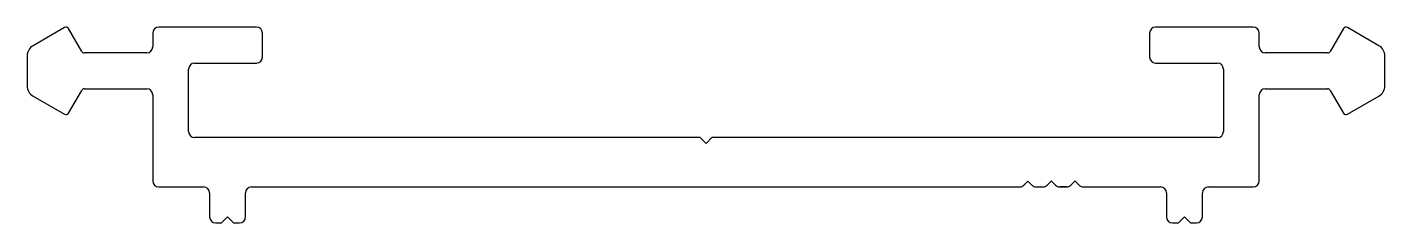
# Model space of a CAD drawing. Header units: inches. Extents: x -29 to 28.7, y -1.5 to 6.8.
import ezdxf

# ---------------------------------------------------------------- set-up
doc = ezdxf.new("R2010")
doc.units = ezdxf.units.IN
doc.header["$MEASUREMENT"] = 0

msp = doc.modelspace()

# ---------------------------------------------------------------- linework, layer by layer
at = {"color": 7, "linetype": 'Continuous'}
for p, q in [((-27.379, 6.778), (-28.718, 6.004)), ((-26.645, 5.762), (-27.205, 6.731)), ((-23.636, 6.541), (-23.636, 5.952)), ((-19.23, 6.795), (-23.382, 6.795)), ((-18.976, 5.525), (-18.976, 6.541)), ((18.702, 6.541), (18.702, 5.525)), ((23.108, 6.795), (18.956, 6.795)), ((23.362, 5.952), (23.362, 6.541)), ((26.931, 6.731), (26.371, 5.762)), ((28.443, 6.004), (27.104, 6.778)), ((-28.968, 5.571), (-28.968, 4.301)), ((-23.89, 5.698), (-26.535, 5.698)), ((-21.858, 5.271), (-19.23, 5.271)), ((18.956, 5.271), (21.584, 5.271)), ((26.261, 5.698), (23.616, 5.698)), ((28.693, 4.301), (28.693, 5.571)), ((-22.112, 2.36), (-22.112, 5.017)), ((21.838, 5.017), (21.838, 2.36)), ((-27.205, 3.141), (-26.645, 4.111)), ((-26.535, 4.174), (-23.89, 4.174)), ((23.616, 4.174), (26.261, 4.174)), ((26.371, 4.111), (26.931, 3.141)), ((-28.718, 3.868), (-27.379, 3.095)), ((-23.636, 3.92), (-23.636, 0.261)), ((23.362, 0.261), (23.362, 3.92)), ((27.104, 3.095), (28.443, 3.868)), ((-0.391, 2.106), (-21.858, 2.106)), ((-0.137, 1.852), (-0.391, 2.106)), ((0.117, 2.106), (-0.137, 1.852)), ((21.584, 2.106), (0.117, 2.106)), ((-23.382, 0.007), (-21.473, 0.007)), ((-19.441, 0.007), (13.178, 0.007)), ((13.355, 0.08), (13.526, 0.252)), ((13.537, 0.252), (13.708, 0.08)), ((13.885, 0.007), (14.178, 0.007)), ((14.355, 0.08), (14.526, 0.252)), ((14.537, 0.252), (14.708, 0.08)), ((14.885, 0.007), (15.178, 0.007)), ((15.178, 0.007), (14.885, 0.007)), ((14.885, 0.007), (15.178, 0.007)), ((15.178, 0.007), (14.885, 0.007)), ((14.885, 0.007), (15.178, 0.007)), ((15.354, 0.08), (15.526, 0.252)), ((15.537, 0.252), (15.708, 0.08)), ((15.885, 0.007), (15.885, 0.007)), ((15.885, 0.007), (19.167, 0.007)), ((21.199, 0.007), (23.108, 0.007)), ((-21.219, -0.247), (-21.219, -1.263)), ((-19.695, -1.263), (-19.695, -0.247)), ((19.421, -0.247), (19.421, -1.263)), ((20.945, -1.263), (20.945, -0.247)), ((-20.965, -1.517), (-20.711, -1.517)), ((-20.711, -1.517), (-20.457, -1.263)), ((-20.457, -1.263), (-20.203, -1.517)), ((-20.203, -1.517), (-19.949, -1.517)), ((19.675, -1.517), (19.929, -1.517)), ((19.929, -1.517), (20.183, -1.263)), ((20.183, -1.263), (20.437, -1.517)), ((20.437, -1.517), (20.691, -1.517))]:
    msp.add_line(p, q, dxfattribs=at)
for centre, radius, start, end in [((-27.315, 6.668), 0.127, 30, 120), ((-23.382, 6.541), 0.254, 90, 180), ((-19.23, 6.541), 0.254, 0, 90), ((18.956, 6.541), 0.254, 90, 180), ((23.108, 6.541), 0.254, 0, 90), ((27.041, 6.668), 0.127, 60, 150), ((-28.468, 5.571), 0.5, 120, 180), ((-23.89, 5.952), 0.254, 270, 0), ((23.616, 5.952), 0.254, 180, 270), ((28.193, 5.571), 0.5, 0, 60), ((-26.535, 5.825), 0.127, 210, 270), ((-21.858, 5.017), 0.254, 90, 180), ((-19.23, 5.525), 0.254, 270, 0), ((18.956, 5.525), 0.254, 180, 270), ((21.584, 5.017), 0.254, 0, 90), ((26.261, 5.825), 0.127, 270, 330), ((-28.468, 4.301), 0.5, 180, 240), ((-26.535, 4.047), 0.127, 90, 150), ((-23.89, 3.92), 0.254, 0, 90), ((23.616, 3.92), 0.254, 90, 180), ((26.261, 4.047), 0.127, 30, 90), ((28.193, 4.301), 0.5, 300, 0), ((-27.315, 3.205), 0.127, 240, 330), ((27.041, 3.205), 0.127, 210, 300), ((-21.858, 2.36), 0.254, 180, 270), ((21.584, 2.36), 0.254, 270, 0), ((-23.382, 0.261), 0.254, 180, 270), ((-21.473, -0.247), 0.254, 360, 90), ((-19.441, -0.247), 0.254, 90, 180), ((13.178, 0.257), 0.25, 270, 315), ((13.531, 0.246), 0.008, 45, 135), ((13.885, 0.257), 0.25, 225, 270), ((14.178, 0.257), 0.25, 270, 315), ((14.531, 0.246), 0.008, 45, 135), ((14.885, 0.257), 0.25, 225, 270), ((15.178, 0.257), 0.25, 270, 315), ((15.531, 0.246), 0.008, 45, 135), ((15.885, 0.257), 0.25, 225, 270), ((19.167, -0.247), 0.254, 360, 90), ((21.199, -0.247), 0.254, 90, 180), ((23.108, 0.261), 0.254, 270, 0), ((-20.965, -1.263), 0.254, 180, 270), ((-19.949, -1.263), 0.254, 270, 0), ((19.675, -1.263), 0.254, 180, 270), ((20.691, -1.263), 0.254, 270, 360)]:
    msp.add_arc(centre, radius, start, end, dxfattribs=at)

doc.saveas('drawing.dxf')
